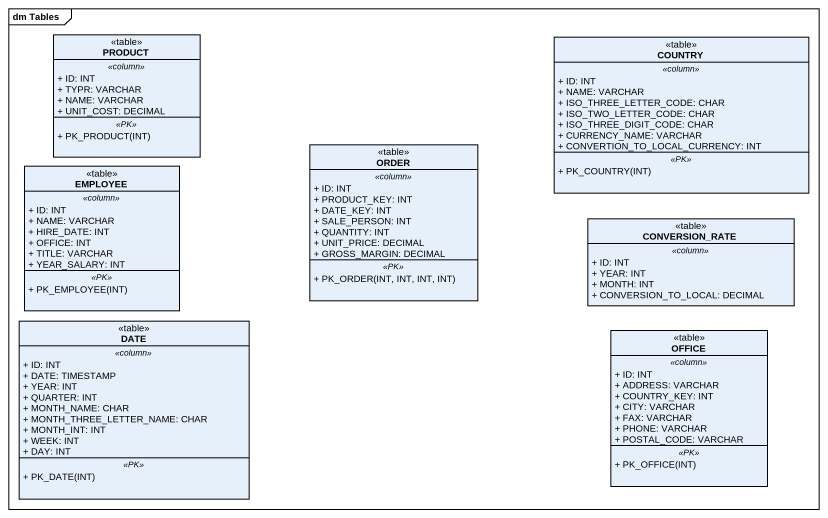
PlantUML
@startuml
mainframe dm Tables
hide circle
hide empty members
skinparam classAttributeIconSize 0
class PRODUCT <<table>> {
  .. <<column>> ..
  + ID: INT
  + TYPR: VARCHAR
  + NAME: VARCHAR
  + UNIT_COST: DECIMAL
  .. <<PK>> ..
  + PK_PRODUCT(INT)
}
class COUNTRY <<table>> {
  .. <<column>> ..
  + ID: INT
  + NAME: VARCHAR
  + ISO_THREE_LETTER_CODE: CHAR
  + ISO_TWO_LETTER_CODE: CHAR
  + ISO_THREE_DIGIT_CODE: CHAR
  + CURRENCY_NAME: VARCHAR
  + CONVERTION_TO_LOCAL_CURRENCY: INT
  .. <<PK>> ..
  + PK_COUNTRY(INT)
}
class ORDER <<table>> {
  .. <<column>> ..
  + ID: INT
  + PRODUCT_KEY: INT
  + DATE_KEY: INT
  + SALE_PERSON: INT
  + QUANTITY: INT
  + UNIT_PRICE: DECIMAL
  + GROSS_MARGIN: DECIMAL
  .. <<PK>> ..
  + PK_ORDER(INT, INT, INT, INT)
}
class EMPLOYEE <<table>> {
  .. <<column>> ..
  + ID: INT
  + NAME: VARCHAR
  + HIRE_DATE: INT
  + OFFICE: INT
  + TITLE: VARCHAR
  + YEAR_SALARY: INT
  .. <<PK>> ..
  + PK_EMPLOYEE(INT)
}
class CONVERSION_RATE <<table>> {
  .. <<column>> ..
  + ID: INT
  + YEAR: INT
  + MONTH: INT
  + CONVERSION_TO_LOCAL: DECIMAL
}
class DATE <<table>> {
  .. <<column>> ..
  + ID: INT
  + DATE: TIMESTAMP
  + YEAR: INT
  + QUARTER: INT
  + MONTH_NAME: CHAR
  + MONTH_THREE_LETTER_NAME: CHAR
  + MONTH_INT: INT
  + WEEK: INT
  + DAY: INT
  .. <<PK>> ..
  + PK_DATE(INT)
}
class OFFICE <<table>> {
  .. <<column>> ..
  + ID: INT
  + ADDRESS: VARCHAR
  + COUNTRY_KEY: INT
  + CITY: VARCHAR
  + FAX: VARCHAR
  + PHONE: VARCHAR
  + POSTAL_CODE: VARCHAR
  .. <<PK>> ..
  + PK_OFFICE(INT)
}
@enduml
